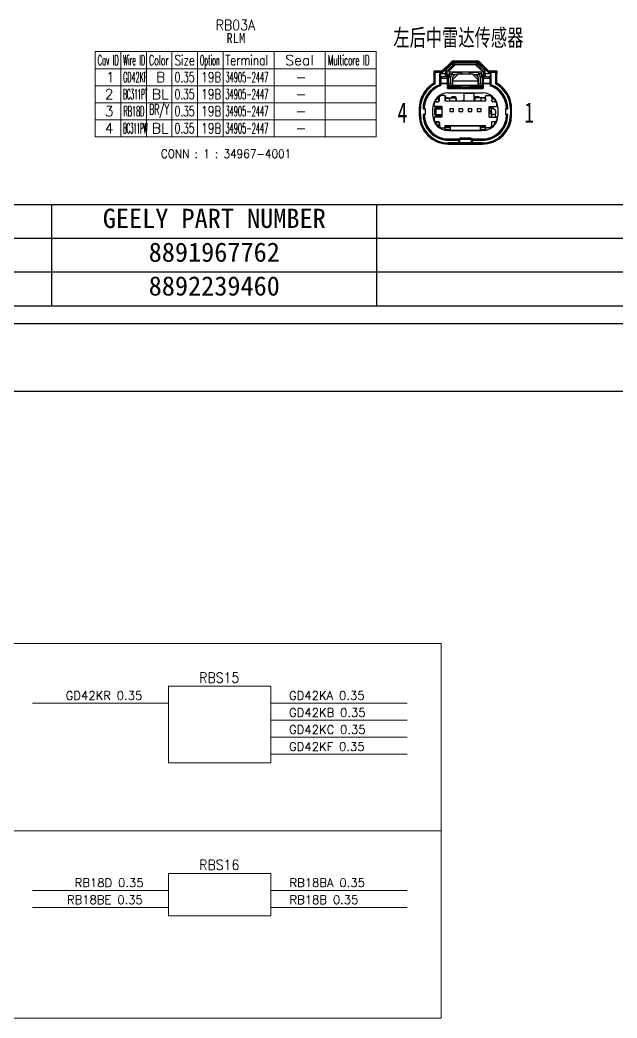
# Model space of a CAD drawing. Header units: inches. Extents: x 47316 to 59086, y 3141 to 11743.
# Drawn here: x 51336.5 to 51511.9, y 3141 to 3434.3 of the extents above; entities that cross this region are included whole.
import ezdxf
from ezdxf.enums import TextEntityAlignment as Align

# ---------------------------------------------------------------- set-up
doc = ezdxf.new("R2010")
doc.units = ezdxf.units.IN
doc.header["$MEASUREMENT"] = 0
doc.styles.add('COOL-仿宋', font='simfang.ttf')
doc.styles.add('MtX_SimSun', font='')
doc.styles.get("Standard").update_dxf_attribs({"font": ''})
doc.styles.get('MtX_SimSun').set_extended_font_data('SimSun')
doc.styles.get('Standard').set_extended_font_data('SimSun')

msp = doc.modelspace()

# ---------------------------------------------------------------- linework, layer by layer
at = {"color": 0, "linetype": 'Continuous', "lineweight": 15}
for p, q in [((51358.67, 3424.99), (51441.17, 3424.99)), ((51358.67, 3419.99), (51358.67, 3424.99)), ((51358.67, 3419.99), (51441.17, 3419.99))]:
    msp.add_line(p, q, dxfattribs=at)
at = {"color": 7, "linetype": 'Continuous', "lineweight": 15}
for p, q in [((51366.17, 3419.99), (51366.17, 3424.99)), ((51373.67, 3419.99), (51373.67, 3424.99)), ((51381.17, 3419.99), (51381.17, 3424.99)), ((51388.67, 3419.99), (51388.67, 3424.99)), ((51396.17, 3419.99), (51396.17, 3424.99)), ((51411.17, 3419.99), (51411.17, 3424.99)), ((51426.17, 3419.99), (51426.17, 3424.99)), ((51441.17, 3419.99), (51441.17, 3424.99)), ((51340.2, 3233.55), (51380.2, 3233.55)), ((51410.2, 3233.55), (51450.2, 3233.55)), ((51410.2, 3228.55), (51450.2, 3228.55)), ((51410.2, 3223.55), (51450.2, 3223.55)), ((51410.2, 3218.55), (51450.2, 3218.55)), ((51340.2, 3178.55), (51380.2, 3178.55)), ((51410.2, 3178.55), (51450.2, 3178.55)), ((51340.2, 3173.55), (51380.2, 3173.55)), ((51410.2, 3173.55), (51450.2, 3173.55))]:
    msp.add_line(p, q, dxfattribs=at)
at = {"color": 102, "linetype": 'Continuous', "lineweight": 15}
for p, q in [((51366.17, 3414.99), (51366.17, 3419.99)), ((51373.67, 3414.99), (51373.67, 3419.99)), ((51381.17, 3414.99), (51381.17, 3419.99)), ((51388.67, 3414.99), (51388.67, 3419.99)), ((51396.17, 3414.99), (51396.17, 3419.99)), ((51411.17, 3414.99), (51411.17, 3419.99)), ((51426.17, 3414.99), (51426.17, 3419.99)), ((51366.17, 3409.99), (51366.17, 3414.99)), ((51373.67, 3409.99), (51373.67, 3414.99)), ((51381.17, 3409.99), (51381.17, 3414.99)), ((51388.67, 3409.99), (51388.67, 3414.99)), ((51396.17, 3409.99), (51396.17, 3414.99)), ((51411.17, 3409.99), (51411.17, 3414.99)), ((51426.17, 3409.99), (51426.17, 3414.99)), ((51366.17, 3404.99), (51366.17, 3409.99)), ((51373.67, 3404.99), (51373.67, 3409.99)), ((51381.17, 3404.99), (51381.17, 3409.99)), ((51388.67, 3404.99), (51388.67, 3409.99)), ((51396.17, 3404.99), (51396.17, 3409.99)), ((51411.17, 3404.99), (51411.17, 3409.99)), ((51426.17, 3404.99), (51426.17, 3409.99)), ((51366.17, 3399.99), (51366.17, 3404.99)), ((51373.67, 3399.99), (51373.67, 3404.99)), ((51381.17, 3399.99), (51381.17, 3404.99)), ((51388.67, 3399.99), (51388.67, 3404.99)), ((51396.17, 3399.99), (51396.17, 3404.99)), ((51411.17, 3399.99), (51411.17, 3404.99)), ((51426.17, 3399.99), (51426.17, 3404.99))]:
    msp.add_line(p, q, dxfattribs=at)
at = {"color": 0, "lineweight": -3}
for p, q in [((51460.57, 3419.35), (51463.06, 3421.83)), ((51463.08, 3421.77), (51460.6, 3419.29)), ((51463.29, 3421.56), (51460.72, 3418.99)), ((51461.55, 3419.48), (51463.39, 3421.32)), ((51462, 3419.29), (51461.55, 3419.48)), ((51461.55, 3419.48), (51461.55, 3418.45)), ((51462, 3419.29), (51463.71, 3421)), ((51464.27, 3421.05), (51462.56, 3419.35)), ((51463.06, 3421.83), (51463.08, 3421.77)), ((51463.29, 3421.56), (51463.08, 3421.77)), ((51463.71, 3421), (51463.39, 3421.32)), ((51464.27, 3421.05), (51463.71, 3421)), ((51463.98, 3421.13), (51464.03, 3421.13)), ((51470.68, 3421.58), (51464.03, 3421.58)), ((51464.03, 3421.58), (51464.03, 3421.13)), ((51470.68, 3421.13), (51464.03, 3421.13)), ((51464.12, 3422.27), (51470.59, 3422.27)), ((51464.12, 3422.27), (51464.14, 3422.21)), ((51470.57, 3422.21), (51464.14, 3422.21)), ((51464.14, 3422.21), (51464.14, 3421.91)), ((51464.14, 3421.91), (51470.57, 3421.91)), ((51472.15, 3419.35), (51470.44, 3421.05)), ((51471, 3421), (51470.44, 3421.05)), ((51470.57, 3422.21), (51470.59, 3422.27)), ((51470.57, 3421.91), (51470.57, 3422.21)), ((51470.68, 3421.13), (51470.68, 3421.58)), ((51470.68, 3421.13), (51470.72, 3421.13)), ((51471.32, 3421.32), (51471, 3421)), ((51471, 3421), (51472.71, 3419.29)), ((51471.32, 3421.32), (51473.16, 3419.48)), ((51471.63, 3421.77), (51471.41, 3421.56)), ((51473.99, 3418.99), (51471.41, 3421.56)), ((51471.63, 3421.77), (51471.65, 3421.83)), ((51474.11, 3419.29), (51471.63, 3421.77)), ((51471.65, 3421.83), (51474.13, 3419.35)), ((51472.71, 3419.29), (51473.16, 3419.48)), ((51473.16, 3418.45), (51473.16, 3419.48)), ((51458.13, 3418.45), (51458.13, 3419.35)), ((51458.13, 3419.35), (51458.79, 3419.35)), ((51458.13, 3419.35), (51458.18, 3419.29)), ((51458.13, 3415.74), (51458.13, 3418.45)), ((51458.18, 3419.29), (51458.48, 3418.99)), ((51458.18, 3419.29), (51458.18, 3415.7)), ((51460.6, 3419.29), (51458.18, 3419.29)), ((51458.48, 3415.53), (51458.48, 3418.99)), ((51458.48, 3418.99), (51460.72, 3418.99)), ((51458.79, 3419.35), (51459.96, 3419.35)), ((51461.55, 3418.45), (51459.75, 3418.45)), ((51459.75, 3418.45), (51459.86, 3418.27)), ((51459.75, 3418.45), (51459.75, 3415.25)), ((51459.86, 3418.27), (51459.91, 3418.18)), ((51459.91, 3418.18), (51459.95, 3418.12)), ((51459.95, 3418.12), (51459.98, 3418.06)), ((51459.96, 3419.35), (51460.57, 3419.35)), ((51459.98, 3418.06), (51460.01, 3418)), ((51460.01, 3418), (51460.03, 3417.94)), ((51460.03, 3417.94), (51460.04, 3417.89)), ((51460.04, 3417.89), (51460.05, 3417.85)), ((51460.05, 3417.85), (51460.05, 3417.7)), ((51460.05, 3415.04), (51460.05, 3417.85)), ((51460.05, 3417.7), (51461.56, 3417.7)), ((51460.09, 3417.7), (51460.09, 3417.25)), ((51460.09, 3417.25), (51460.09, 3415.64)), ((51460.09, 3417.25), (51462.03, 3417.25)), ((51460.6, 3419.29), (51460.57, 3419.35)), ((51460.6, 3419.29), (51460.72, 3418.99)), ((51461.55, 3418.1), (51461.55, 3418.45)), ((51461.55, 3418.45), (51462, 3418.45)), ((51461.56, 3417.82), (51461.55, 3418.1)), ((51461.56, 3417.71), (51461.56, 3417.82)), ((51461.56, 3417.7), (51461.56, 3417.71)), ((51461.99, 3417.7), (51461.56, 3417.7)), ((51461.56, 3417.7), (51461.56, 3417.7)), ((51461.56, 3417.7), (51461.56, 3417.7)), ((51461.56, 3417.7), (51461.56, 3417.7)), ((51462, 3417.69), (51461.99, 3417.7)), ((51461.99, 3417.7), (51461.99, 3417.7)), ((51462.56, 3419.35), (51462, 3419.29)), ((51462, 3418.45), (51462, 3419.29)), ((51462, 3418.27), (51462, 3418.45)), ((51462.01, 3418.19), (51462, 3418.27)), ((51462, 3417.68), (51462, 3417.69)), ((51462, 3417.69), (51462, 3417.69)), ((51462.01, 3417.65), (51462, 3417.68)), ((51462.01, 3418.16), (51462.01, 3418.19)), ((51462.01, 3418.15), (51462.01, 3418.16)), ((51462.01, 3418.15), (51462.01, 3418.15)), ((51462.01, 3418.15), (51462.01, 3418.15)), ((51462.44, 3418.15), (51462.01, 3418.15)), ((51462.02, 3417.58), (51462.01, 3417.65)), ((51462.03, 3417.43), (51462.02, 3417.58)), ((51462.03, 3417.25), (51462.03, 3417.43)), ((51462.03, 3417.25), (51462.03, 3415.64)), ((51462.48, 3417.25), (51462.03, 3417.25)), ((51462.44, 3418.14), (51462.44, 3418.15)), ((51462.44, 3418.15), (51462.44, 3418.15)), ((51462.44, 3418.15), (51462.44, 3418.15)), ((51462.45, 3418.13), (51462.44, 3418.14)), ((51462.45, 3418.1), (51462.45, 3418.13)), ((51462.46, 3418.05), (51462.45, 3418.1)), ((51462.46, 3417.98), (51462.46, 3418.05)), ((51462.47, 3417.78), (51462.46, 3417.98)), ((51462.48, 3417.52), (51462.47, 3417.78)), ((51462.48, 3417.25), (51462.48, 3417.52)), ((51462.48, 3415.63), (51462.48, 3417.25)), ((51462.56, 3418.92), (51462.56, 3419.35)), ((51466.17, 3419), (51462.56, 3419)), ((51462.56, 3418.55), (51463.6, 3418.55)), ((51462.6, 3417.8), (51462.93, 3417.22)), ((51463.07, 3418.05), (51462.93, 3417.22)), ((51462.93, 3417.22), (51462.93, 3415.54)), ((51463.37, 3418.3), (51464.36, 3418.3)), ((51463.6, 3418.3), (51463.6, 3418.67)), ((51463.61, 3417.55), (51464.36, 3418.3)), ((51463.7, 3416.78), (51463.61, 3417.55)), ((51463.61, 3415.21), (51463.61, 3417.55)), ((51465.34, 3418.46), (51463.7, 3416.78)), ((51463.7, 3416.42), (51463.7, 3416.78)), ((51463.9, 3418.97), (51466.06, 3418.97)), ((51465.34, 3418.46), (51464.36, 3418.3)), ((51465.34, 3418.46), (51469.37, 3418.46)), ((51465.94, 3418.78), (51465.94, 3418.46)), ((51468.54, 3419), (51466.17, 3419)), ((51466.17, 3419), (51466.17, 3418.46)), ((51472.15, 3419), (51468.54, 3419)), ((51468.54, 3418.46), (51468.54, 3419)), ((51468.65, 3418.97), (51470.81, 3418.97)), ((51468.76, 3418.46), (51468.76, 3418.78)), ((51469.37, 3418.46), (51471.01, 3416.78)), ((51469.37, 3418.46), (51470.35, 3418.3)), ((51470.35, 3418.3), (51471.1, 3417.55)), ((51470.35, 3418.3), (51471.34, 3418.3)), ((51471.01, 3416.78), (51471.1, 3417.55)), ((51471.01, 3416.78), (51471.01, 3416.42)), ((51471.1, 3417.55), (51471.1, 3415.21)), ((51471.11, 3418.67), (51471.11, 3418.3)), ((51471.11, 3418.55), (51472.15, 3418.55)), ((51471.78, 3417.22), (51471.63, 3418.05)), ((51471.78, 3417.22), (51472.1, 3417.8)), ((51471.78, 3415.54), (51471.78, 3417.22)), ((51472.15, 3419.35), (51472.15, 3418.92)), ((51472.71, 3419.29), (51472.15, 3419.35)), ((51472.24, 3417.92), (51472.23, 3417.78)), ((51472.23, 3417.78), (51472.23, 3417.52)), ((51472.23, 3417.52), (51472.23, 3417.25)), ((51472.23, 3417.25), (51472.23, 3415.63)), ((51472.68, 3417.25), (51472.23, 3417.25)), ((51472.25, 3418.03), (51472.24, 3417.92)), ((51472.26, 3418.13), (51472.25, 3418.1)), ((51472.25, 3418.1), (51472.25, 3418.03)), ((51472.27, 3418.15), (51472.26, 3418.15)), ((51472.26, 3418.15), (51472.26, 3418.14)), ((51472.26, 3418.14), (51472.26, 3418.13)), ((51472.27, 3418.15), (51472.27, 3418.15)), ((51472.7, 3418.15), (51472.27, 3418.15)), ((51472.69, 3417.54), (51472.68, 3417.45)), ((51472.68, 3417.45), (51472.68, 3417.25)), ((51472.68, 3417.25), (51474.61, 3417.25)), ((51472.68, 3415.64), (51472.68, 3417.25)), ((51472.7, 3417.67), (51472.69, 3417.62)), ((51472.69, 3417.62), (51472.69, 3417.54)), ((51472.71, 3418.35), (51472.7, 3418.2)), ((51472.7, 3418.2), (51472.7, 3418.16)), ((51472.7, 3418.16), (51472.7, 3418.15)), ((51472.7, 3418.15), (51472.7, 3418.15)), ((51472.7, 3418.15), (51472.7, 3418.15)), ((51472.71, 3417.69), (51472.7, 3417.67)), ((51472.71, 3419.29), (51472.71, 3418.45)), ((51473.16, 3418.45), (51472.71, 3418.45)), ((51472.71, 3418.45), (51472.71, 3418.35)), ((51472.72, 3417.7), (51472.71, 3417.7)), ((51472.71, 3417.7), (51472.71, 3417.69)), ((51472.71, 3417.69), (51472.71, 3417.69)), ((51473.15, 3417.7), (51472.72, 3417.7)), ((51472.72, 3417.7), (51472.72, 3417.7)), ((51473.16, 3417.96), (51473.15, 3417.77)), ((51473.15, 3417.77), (51473.15, 3417.71)), ((51473.15, 3417.71), (51473.15, 3417.7)), ((51473.15, 3417.7), (51473.15, 3417.7)), ((51473.15, 3417.7), (51473.15, 3417.7)), ((51473.15, 3417.7), (51473.15, 3417.7)), ((51473.15, 3417.7), (51474.66, 3417.7)), ((51473.16, 3418.45), (51473.16, 3417.96)), ((51474.96, 3418.45), (51473.16, 3418.45)), ((51474.11, 3419.29), (51473.99, 3418.99)), ((51473.99, 3418.99), (51476.22, 3418.99)), ((51474.13, 3419.35), (51474.11, 3419.29)), ((51476.52, 3419.29), (51474.11, 3419.29)), ((51474.13, 3419.35), (51474.75, 3419.35)), ((51474.61, 3417.25), (51474.62, 3417.7)), ((51474.61, 3415.64), (51474.61, 3417.25)), ((51474.66, 3417.85), (51474.67, 3417.89)), ((51474.66, 3417.85), (51474.66, 3415.04)), ((51474.66, 3417.7), (51474.66, 3417.85)), ((51474.67, 3417.89), (51474.68, 3417.94)), ((51474.68, 3417.94), (51474.71, 3418.02)), ((51474.71, 3418.02), (51474.73, 3418.07)), ((51474.73, 3418.07), (51474.79, 3418.17)), ((51474.75, 3419.35), (51475.92, 3419.35)), ((51474.79, 3418.17), (51474.84, 3418.26)), ((51474.84, 3418.26), (51474.96, 3418.45)), ((51474.96, 3415.25), (51474.96, 3418.45)), ((51475.92, 3419.35), (51476.58, 3419.35)), ((51476.52, 3419.29), (51476.22, 3418.99)), ((51476.22, 3418.99), (51476.22, 3415.53)), ((51476.58, 3419.35), (51476.52, 3419.29)), ((51476.52, 3415.7), (51476.52, 3419.29)), ((51476.58, 3419.35), (51476.58, 3418.45)), ((51476.58, 3415.74), (51476.58, 3418.45)), ((51458.18, 3415.7), (51458.13, 3415.74)), ((51458.18, 3415.7), (51458.48, 3415.53)), ((51460.05, 3415.04), (51459.75, 3415.25)), ((51460.11, 3414.99), (51460.05, 3415.04)), ((51460.1, 3415.62), (51460.09, 3415.64)), ((51460.09, 3415.64), (51462.03, 3415.64)), ((51460.11, 3415.6), (51460.1, 3415.62)), ((51460.1, 3415.62), (51460.43, 3415.62)), ((51460.92, 3415.6), (51460.11, 3415.6)), ((51460.11, 3414.99), (51460.11, 3415.6)), ((51460.88, 3415.61), (51460.92, 3415.6)), ((51461.84, 3415.6), (51460.92, 3415.6)), ((51462.05, 3415.52), (51463.6, 3415.52)), ((51462.14, 3414.18), (51462.14, 3415.3)), ((51462.14, 3414.27), (51465.94, 3414.27)), ((51462.14, 3414.18), (51472.57, 3414.18)), ((51462.4, 3415.52), (51462.4, 3414.7)), ((51462.4, 3414.45), (51462.4, 3414.7)), ((51462.4, 3414.45), (51462.4, 3414.27)), ((51462.48, 3415.63), (51462.93, 3415.54)), ((51462.63, 3414.92), (51462.63, 3414.86)), ((51465.94, 3414.92), (51462.63, 3414.92)), ((51462.63, 3414.61), (51462.63, 3414.86)), ((51462.63, 3414.86), (51465.94, 3414.86)), ((51462.63, 3414.61), (51462.63, 3414.45)), ((51465.94, 3414.61), (51462.63, 3414.61)), ((51462.63, 3414.27), (51462.63, 3414.45)), ((51462.63, 3414.45), (51465.94, 3414.45)), ((51462.93, 3415.54), (51463.59, 3415.54)), ((51463.59, 3415.21), (51463.59, 3415.54)), ((51463.61, 3415.21), (51463.59, 3415.21)), ((51463.61, 3415.21), (51463.69, 3415.12)), ((51463.69, 3415.13), (51463.69, 3415.12)), ((51463.69, 3415.13), (51463.7, 3415.04)), ((51463.7, 3415.04), (51463.7, 3416.42)), ((51463.7, 3416.42), (51471.01, 3416.42)), ((51471.01, 3415.04), (51463.7, 3415.04)), ((51465.94, 3414.76), (51465.94, 3415.04)), ((51465.94, 3414.34), (51465.94, 3414.76)), ((51465.94, 3414.23), (51465.94, 3414.34)), ((51466.17, 3414.23), (51465.94, 3414.23)), ((51466.17, 3414.57), (51466.17, 3415.04)), ((51468.54, 3414.57), (51466.17, 3414.57)), ((51466.17, 3414.28), (51466.17, 3414.57)), ((51466.17, 3414.28), (51468.54, 3414.28)), ((51466.17, 3414.23), (51466.17, 3414.28)), ((51468.54, 3414.23), (51466.17, 3414.23)), ((51468.54, 3415.04), (51468.54, 3414.57)), ((51468.54, 3414.57), (51468.54, 3414.28)), ((51468.54, 3414.28), (51468.54, 3414.23)), ((51468.76, 3414.23), (51468.54, 3414.23)), ((51468.76, 3415.04), (51468.76, 3414.76)), ((51472.08, 3414.92), (51468.76, 3414.92)), ((51468.76, 3414.86), (51472.08, 3414.86)), ((51468.76, 3414.76), (51468.76, 3414.34)), ((51472.08, 3414.61), (51468.76, 3414.61)), ((51468.76, 3414.45), (51472.08, 3414.45)), ((51468.76, 3414.34), (51468.76, 3414.23)), ((51468.76, 3414.27), (51472.57, 3414.27)), ((51471.01, 3416.42), (51471.01, 3415.04)), ((51471.01, 3415.12), (51471.1, 3415.21)), ((51471.01, 3415.13), (51471.01, 3415.12)), ((51471.01, 3415.04), (51471.01, 3415.13)), ((51471.12, 3415.21), (51471.1, 3415.21)), ((51471.11, 3415.52), (51472.66, 3415.52)), ((51471.12, 3415.54), (51471.12, 3415.21)), ((51471.12, 3415.54), (51471.78, 3415.54)), ((51471.78, 3415.54), (51472.23, 3415.63)), ((51472.08, 3414.86), (51472.08, 3414.92)), ((51472.08, 3414.86), (51472.08, 3414.61)), ((51472.08, 3414.45), (51472.08, 3414.61)), ((51472.13, 3414.61), (51472.08, 3414.61)), ((51472.08, 3414.45), (51472.08, 3414.27)), ((51472.18, 3414.6), (51472.13, 3414.61)), ((51472.22, 3414.58), (51472.18, 3414.6)), ((51472.25, 3414.55), (51472.22, 3414.58)), ((51472.28, 3414.53), (51472.25, 3414.55)), ((51472.29, 3414.51), (51472.28, 3414.53)), ((51472.3, 3414.49), (51472.29, 3414.51)), ((51472.3, 3415.52), (51472.3, 3414.7)), ((51472.3, 3414.7), (51472.3, 3414.45)), ((51472.3, 3414.47), (51472.3, 3414.49)), ((51472.3, 3414.45), (51472.3, 3414.47)), ((51472.3, 3414.27), (51472.3, 3414.45)), ((51472.57, 3415.3), (51472.57, 3414.18)), ((51472.68, 3415.64), (51474.61, 3415.64)), ((51473.79, 3415.6), (51472.87, 3415.6)), ((51473.79, 3415.6), (51473.83, 3415.61)), ((51474.6, 3415.6), (51473.79, 3415.6)), ((51474.28, 3415.62), (51474.6, 3415.62)), ((51474.61, 3415.64), (51474.6, 3415.62)), ((51474.6, 3415.62), (51474.6, 3415.6)), ((51474.6, 3415.6), (51474.6, 3414.99)), ((51474.66, 3415.04), (51474.6, 3414.99)), ((51474.96, 3415.25), (51474.66, 3415.04)), ((51476.52, 3415.7), (51476.22, 3415.53)), ((51476.58, 3415.74), (51476.52, 3415.7)), ((51459.67, 3411.66), (51458.22, 3410.21)), ((51459.63, 3411.5), (51459.58, 3411.45)), ((51459.58, 3410.62), (51459.58, 3411.45)), ((51459.58, 3410.62), (51459.63, 3410.57)), ((51459.63, 3411.5), (51459.63, 3410.57)), ((51459.67, 3411.66), (51459.72, 3411.71)), ((51459.99, 3411.98), (51459.72, 3411.71)), ((51461.13, 3412.07), (51460.2, 3412.07)), ((51461.13, 3412.07), (51461.19, 3412.07)), ((51461.43, 3410.44), (51461.43, 3411.77)), ((51461.43, 3411.77), (51461.49, 3411.77)), ((51461.46, 3411.29), (51462.7, 3411.29)), ((51461.46, 3410.44), (51461.46, 3411.29)), ((51461.49, 3411.77), (51461.49, 3411.29)), ((51461.73, 3411.29), (51461.73, 3411.31)), ((51461.88, 3411.46), (51464.34, 3411.46)), ((51462.18, 3412.85), (51472.53, 3412.85)), ((51462.7, 3411.29), (51462.7, 3410.44)), ((51464.35, 3411.74), (51463.45, 3411.74)), ((51464.64, 3411.16), (51464.64, 3410.44)), ((51464.65, 3410.44), (51464.65, 3411.44)), ((51466.95, 3410.77), (51466.83, 3410.77)), ((51466.95, 3410.44), (51466.95, 3412.83)), ((51466.95, 3412.83), (51469.95, 3412.83)), ((51469.95, 3410.44), (51469.95, 3412.83)), ((51470.05, 3411.44), (51470.05, 3410.44)), ((51470.07, 3411.16), (51470.07, 3410.44)), ((51471.25, 3411.74), (51470.35, 3411.74)), ((51472.83, 3411.46), (51470.37, 3411.46)), ((51473.25, 3411.29), (51472, 3411.29)), ((51472, 3410.44), (51472, 3411.29)), ((51472.98, 3411.29), (51472.98, 3411.31)), ((51473.22, 3411.77), (51473.28, 3411.77)), ((51473.22, 3411.29), (51473.22, 3411.77)), ((51473.25, 3411.29), (51473.25, 3410.44)), ((51473.28, 3410.44), (51473.28, 3411.77)), ((51473.52, 3412.07), (51473.58, 3412.07)), ((51473.58, 3412.07), (51474.5, 3412.07)), ((51474.99, 3411.71), (51474.72, 3411.98)), ((51474.99, 3411.71), (51475.04, 3411.66)), ((51476.49, 3410.21), (51475.04, 3411.66)), ((51475.08, 3411.5), (51475.08, 3410.57)), ((51475.13, 3411.45), (51475.08, 3411.5)), ((51475.08, 3410.57), (51475.13, 3410.62)), ((51475.13, 3411.45), (51475.13, 3410.62)), ((51453.78, 3408.25), (51453.78, 3406.45)), ((51453.78, 3408.25), (51453.84, 3408.25)), ((51453.84, 3408.25), (51453.84, 3406.45)), ((51454.14, 3408.25), (51453.84, 3408.25)), ((51454.14, 3406.45), (51454.14, 3408.25)), ((51454.92, 3408.18), (51455.22, 3408.18)), ((51454.92, 3408.18), (51455.5, 3408.18)), ((51455.22, 3408.18), (51455.28, 3408.25)), ((51455.28, 3408.25), (51455.5, 3408.25)), ((51455.5, 3408.25), (51455.5, 3408.18)), ((51455.5, 3408.18), (51455.5, 3406.51)), ((51457.8, 3406.22), (51457.8, 3408.47)), ((51458.13, 3410), (51458.13, 3409.76)), ((51458.13, 3409.7), (51458.13, 3409.76)), ((51458.13, 3409.22), (51458.13, 3409.7)), ((51458.22, 3409.98), (51458.47, 3410.23)), ((51458.49, 3410.18), (51458.22, 3409.91)), ((51458.22, 3409.98), (51458.22, 3409.91)), ((51458.42, 3408.24), (51458.43, 3408.23)), ((51458.42, 3406.43), (51458.42, 3408.24)), ((51460.38, 3408.92), (51458.43, 3408.92)), ((51458.73, 3408.23), (51458.43, 3408.23)), ((51458.43, 3408.23), (51458.43, 3406.44)), ((51458.49, 3410.18), (51458.47, 3410.23)), ((51458.68, 3410.32), (51459.28, 3410.32)), ((51458.68, 3410.32), (51458.7, 3410.27)), ((51458.7, 3410.27), (51459.33, 3410.27)), ((51458.72, 3408.54), (51460.38, 3408.54)), ((51458.73, 3408.53), (51458.72, 3408.54)), ((51458.73, 3408.53), (51458.73, 3408.23)), ((51460.38, 3408.53), (51458.73, 3408.53)), ((51458.73, 3408.23), (51460.38, 3408.23)), ((51458.73, 3406.44), (51458.73, 3408.23)), ((51459.33, 3410.27), (51459.28, 3410.32)), ((51459.5, 3408.62), (51459.41, 3408.54)), ((51459.85, 3408.63), (51459.5, 3408.63)), ((51459.5, 3408.62), (51459.5, 3408.63)), ((51459.5, 3408.62), (51459.85, 3408.62)), ((51459.78, 3408.63), (51459.78, 3408.92)), ((51459.96, 3408.54), (51459.85, 3408.63)), ((51459.85, 3408.62), (51459.85, 3408.63)), ((51459.95, 3408.54), (51459.85, 3408.62)), ((51460.38, 3408.92), (51460.38, 3405.77)), ((51473.28, 3410.44), (51461.43, 3410.44)), ((51462.7, 3410.59), (51463.14, 3410.59)), ((51462.74, 3408.19), (51462.74, 3407.44)), ((51463.87, 3408.19), (51462.74, 3408.19)), ((51463.14, 3410.59), (51463.14, 3410.44)), ((51463.87, 3407.44), (51463.87, 3408.19)), ((51465.44, 3408.19), (51465.44, 3407.44)), ((51466.57, 3408.19), (51465.44, 3408.19)), ((51466.53, 3410.47), (51466.53, 3410.44)), ((51466.57, 3407.44), (51466.57, 3408.19)), ((51468.14, 3408.19), (51468.14, 3407.44)), ((51469.27, 3408.19), (51468.14, 3408.19)), ((51469.27, 3407.44), (51469.27, 3408.19)), ((51470.84, 3408.19), (51470.84, 3407.44)), ((51471.97, 3408.19), (51470.84, 3408.19)), ((51472, 3410.59), (51471.57, 3410.59)), ((51471.57, 3410.59), (51471.57, 3410.44)), ((51471.97, 3407.44), (51471.97, 3408.19)), ((51474.33, 3405.77), (51474.33, 3408.92)), ((51474.33, 3408.92), (51476.28, 3408.92)), ((51474.33, 3408.19), (51474.85, 3408.63)), ((51474.86, 3408.62), (51474.33, 3408.18)), ((51474.33, 3407.88), (51475.02, 3407.31)), ((51474.93, 3407.38), (51474.33, 3407.88)), ((51474.85, 3408.63), (51475.2, 3408.63)), ((51474.86, 3408.62), (51474.85, 3408.63)), ((51474.86, 3408.62), (51475.21, 3408.62)), ((51474.93, 3408.92), (51474.93, 3408.63)), ((51475.02, 3407.31), (51475.02, 3408.33)), ((51475.51, 3408.33), (51475.02, 3408.33)), ((51475.02, 3408.32), (51475.02, 3408.33)), ((51475.02, 3406.46), (51475.02, 3408.32)), ((51475.02, 3408.32), (51475.53, 3408.32)), ((51475.21, 3408.62), (51475.2, 3408.63)), ((51475.51, 3408.33), (51475.21, 3408.62)), ((51475.43, 3410.32), (51475.38, 3410.27)), ((51476, 3410.27), (51475.38, 3410.27)), ((51475.43, 3410.32), (51476.02, 3410.32)), ((51475.53, 3408.32), (51475.51, 3408.33)), ((51476.14, 3407.72), (51475.53, 3408.32)), ((51476, 3410.27), (51476.02, 3410.32)), ((51476.14, 3407.72), (51476.14, 3406.66)), ((51476.24, 3410.23), (51476.22, 3410.18)), ((51476.49, 3409.91), (51476.22, 3410.18)), ((51476.24, 3410.23), (51476.49, 3409.98)), ((51476.49, 3409.91), (51476.49, 3409.98)), ((51476.58, 3409.76), (51476.58, 3410)), ((51476.58, 3409.76), (51476.58, 3409.7)), ((51476.58, 3409.22), (51476.58, 3409.7)), ((51476.91, 3408.47), (51476.91, 3406.22)), ((51479.2, 3408.25), (51479.43, 3408.25)), ((51479.2, 3408.18), (51479.2, 3408.25)), ((51479.2, 3408.18), (51479.79, 3408.18)), ((51479.2, 3406.51), (51479.2, 3408.18)), ((51479.43, 3408.25), (51479.49, 3408.18)), ((51479.79, 3408.18), (51479.49, 3408.18)), ((51480.87, 3408.25), (51480.57, 3408.25)), ((51480.57, 3408.25), (51480.57, 3406.45)), ((51480.87, 3406.45), (51480.87, 3408.25)), ((51480.87, 3408.25), (51480.93, 3408.25)), ((51480.93, 3406.45), (51480.93, 3408.25)), ((51453.84, 3406.45), (51453.78, 3406.45)), ((51453.84, 3406.45), (51454.14, 3406.45)), ((51454.92, 3406.51), (51455.22, 3406.51)), ((51455.5, 3406.51), (51454.92, 3406.51)), ((51455.28, 3406.45), (51455.22, 3406.51)), ((51455.5, 3406.45), (51455.28, 3406.45)), ((51455.5, 3406.51), (51455.5, 3406.45)), ((51458.13, 3405.62), (51458.13, 3405)), ((51458.13, 3404.93), (51458.13, 3405)), ((51458.22, 3404.78), (51458.49, 3404.51)), ((51458.22, 3404.78), (51458.22, 3404.72)), ((51460.38, 3405.77), (51458.28, 3405.77)), ((51458.42, 3406.43), (51458.43, 3406.35)), ((51458.43, 3406.43), (51458.42, 3406.43)), ((51458.43, 3406.44), (51458.73, 3406.44)), ((51458.43, 3406.44), (51458.43, 3406.43)), ((51458.57, 3406.17), (51458.57, 3405.77)), ((51458.72, 3406.13), (51458.73, 3406.13)), ((51460.38, 3406.44), (51458.73, 3406.44)), ((51458.73, 3406.44), (51458.73, 3406.14)), ((51458.73, 3406.13), (51458.73, 3406.14)), ((51458.73, 3406.14), (51460.38, 3406.14)), ((51460.38, 3406.13), (51458.73, 3406.13)), ((51459.76, 3405.77), (51459.7, 3406.13)), ((51459.77, 3405.77), (51459.71, 3406.13)), ((51459.78, 3405.77), (51459.78, 3406.13)), ((51462.74, 3407.44), (51463.87, 3407.44)), ((51465.44, 3407.44), (51466.57, 3407.44)), ((51468.14, 3407.44), (51469.27, 3407.44)), ((51470.84, 3407.44), (51471.97, 3407.44)), ((51474.33, 3407.63), (51474.34, 3407.62)), ((51474.34, 3406.68), (51474.33, 3406.67)), ((51474.33, 3405.77), (51476.43, 3405.77)), ((51474.93, 3407.29), (51474.34, 3407.62)), ((51474.34, 3407.62), (51474.34, 3406.68)), ((51474.34, 3406.68), (51474.93, 3407.02)), ((51474.93, 3407.38), (51474.93, 3407.29)), ((51474.93, 3407.38), (51474.97, 3407.34)), ((51474.93, 3407.02), (51474.93, 3407.29)), ((51474.93, 3407.02), (51474.93, 3405.77)), ((51475.01, 3406.2), (51474.94, 3405.77)), ((51475.02, 3406.2), (51474.94, 3405.77)), ((51474.97, 3407.34), (51475.01, 3407.31)), ((51475.02, 3407.31), (51475.01, 3407.31)), ((51475.01, 3407.31), (51475.01, 3407.26)), ((51475.01, 3407.2), (51475.01, 3407.26)), ((51475.01, 3407.2), (51475.01, 3406.2)), ((51475.01, 3406.2), (51475.02, 3406.2)), ((51475.02, 3406.46), (51476.14, 3406.66)), ((51476.13, 3406.65), (51475.02, 3406.46)), ((51475.02, 3406.2), (51475.02, 3406.46)), ((51475.02, 3406.46), (51475.02, 3406.46)), ((51476.14, 3406.66), (51476.13, 3406.65)), ((51476.13, 3406.65), (51476.13, 3405.77)), ((51476.22, 3404.51), (51476.49, 3404.78)), ((51476.49, 3404.72), (51476.49, 3404.78)), ((51476.58, 3405.62), (51476.58, 3405)), ((51476.58, 3405), (51476.58, 3404.93)), ((51479.79, 3406.51), (51479.2, 3406.51)), ((51479.2, 3406.45), (51479.2, 3406.51)), ((51479.43, 3406.45), (51479.2, 3406.45)), ((51479.49, 3406.51), (51479.43, 3406.45)), ((51479.79, 3406.51), (51479.49, 3406.51)), ((51480.57, 3406.45), (51480.87, 3406.45)), ((51480.93, 3406.45), (51480.87, 3406.45)), ((51458.47, 3404.46), (51458.22, 3404.72)), ((51458.47, 3404.46), (51458.49, 3404.51)), ((51458.7, 3404.42), (51458.68, 3404.38)), ((51459.36, 3404.38), (51458.68, 3404.38)), ((51458.7, 3404.42), (51459.4, 3404.42)), ((51459.36, 3404.38), (51459.4, 3404.42)), ((51459.7, 3404.12), (51459.66, 3404.08)), ((51459.66, 3403.24), (51459.66, 3404.08)), ((51459.66, 3403.24), (51459.7, 3403.2)), ((51459.7, 3404.12), (51459.7, 3403.2)), ((51459.79, 3402.98), (51459.75, 3403.03)), ((51459.79, 3402.98), (51460.07, 3402.71)), ((51460.28, 3402.62), (51461.13, 3402.62)), ((51461.43, 3402.62), (51461.13, 3402.62)), ((51461.36, 3402.73), (51462.88, 3402.73)), ((51462.89, 3402.82), (51461.41, 3402.82)), ((51461.42, 3402.84), (51462.96, 3402.84)), ((51461.43, 3402.92), (51461.43, 3403.3)), ((51461.43, 3403.3), (51473.28, 3403.3)), ((51462.96, 3403.02), (51461.43, 3403.02)), ((51461.43, 3402.04), (51461.43, 3402.62)), ((51461.43, 3402.04), (51461.43, 3401.95)), ((51462.87, 3402.04), (51461.43, 3402.04)), ((51461.43, 3401.95), (51462.87, 3401.95)), ((51461.73, 3401.95), (51461.73, 3401.9)), ((51461.73, 3401.9), (51462.03, 3401.9)), ((51462.03, 3401.9), (51462.03, 3401.95)), ((51462.03, 3401.9), (51462.85, 3401.9)), ((51462.64, 3401.84), (51462.18, 3401.84)), ((51462.64, 3401.84), (51462.65, 3401.84)), ((51462.65, 3401.84), (51472.06, 3401.84)), ((51462.85, 3401.9), (51462.85, 3401.95)), ((51462.85, 3401.9), (51462.93, 3401.87)), ((51462.88, 3402.73), (51462.87, 3402.04)), ((51462.87, 3401.95), (51462.87, 3402.04)), ((51462.88, 3402.79), (51462.89, 3402.82)), ((51462.88, 3402.73), (51462.88, 3402.79)), ((51462.88, 3402.79), (51462.91, 3402.79)), ((51462.89, 3402.82), (51462.91, 3402.83)), ((51462.91, 3402.83), (51462.96, 3402.84)), ((51462.91, 3402.79), (51462.91, 3402.83)), ((51462.96, 3401.88), (51462.93, 3401.87)), ((51471.77, 3401.87), (51462.93, 3401.87)), ((51471.74, 3403.12), (51462.96, 3403.12)), ((51462.96, 3401.88), (51462.96, 3403.12)), ((51462.96, 3403.12), (51462.96, 3403.02)), ((51462.96, 3402.84), (51462.96, 3403.02)), ((51462.96, 3401.88), (51471.74, 3401.88)), ((51471.74, 3401.88), (51471.74, 3403.12)), ((51471.74, 3403.02), (51471.74, 3403.12)), ((51471.74, 3403.02), (51471.75, 3402.84)), ((51473.28, 3403.02), (51471.74, 3403.02)), ((51471.77, 3401.87), (51471.74, 3401.88)), ((51471.75, 3402.84), (51473.29, 3402.84)), ((51471.75, 3402.84), (51471.8, 3402.83)), ((51471.85, 3401.9), (51471.77, 3401.87)), ((51471.8, 3402.83), (51471.8, 3402.79)), ((51471.8, 3402.83), (51471.82, 3402.82)), ((51471.8, 3402.79), (51471.82, 3402.79)), ((51473.3, 3402.82), (51471.82, 3402.82)), ((51471.82, 3402.82), (51471.82, 3402.79)), ((51471.82, 3402.79), (51471.82, 3402.73)), ((51471.82, 3402.73), (51473.35, 3402.73)), ((51471.83, 3402.04), (51471.82, 3402.73)), ((51473.28, 3402.04), (51471.83, 3402.04)), ((51471.83, 3402.04), (51471.84, 3401.95)), ((51471.84, 3401.95), (51473.28, 3401.95)), ((51471.85, 3401.95), (51471.85, 3401.9)), ((51472.68, 3401.9), (51471.85, 3401.9)), ((51472.06, 3401.84), (51472.07, 3401.84)), ((51472.53, 3401.84), (51472.07, 3401.84)), ((51472.68, 3401.95), (51472.68, 3401.9)), ((51472.98, 3401.9), (51472.68, 3401.9)), ((51472.98, 3401.9), (51472.98, 3401.95)), ((51473.28, 3402.92), (51473.28, 3403.3)), ((51473.58, 3402.62), (51473.28, 3402.62)), ((51473.28, 3402.62), (51473.28, 3402.04)), ((51473.28, 3401.95), (51473.28, 3402.04)), ((51474.43, 3402.62), (51473.58, 3402.62)), ((51474.64, 3402.71), (51474.92, 3402.98)), ((51474.96, 3403.03), (51474.92, 3402.98)), ((51475, 3404.12), (51475, 3403.2)), ((51475.05, 3404.08), (51475, 3404.12)), ((51475, 3403.2), (51475.05, 3403.24)), ((51475.05, 3404.08), (51475.05, 3403.24)), ((51476, 3404.42), (51475.3, 3404.42)), ((51475.3, 3404.42), (51475.35, 3404.38)), ((51476.02, 3404.38), (51475.35, 3404.38)), ((51476.02, 3404.38), (51476, 3404.42)), ((51476.22, 3404.51), (51476.24, 3404.46)), ((51476.49, 3404.72), (51476.24, 3404.46)), ((51465.63, 3399.32), (51462.4, 3399.32)), ((51462.4, 3399.26), (51462.4, 3399.32)), ((51465.31, 3399.26), (51462.4, 3399.26)), ((51462.4, 3399.26), (51462.4, 3398.96)), ((51462.4, 3398.96), (51465.31, 3398.96)), ((51465.31, 3399.26), (51465.33, 3399.27)), ((51465.31, 3398.96), (51465.31, 3399.26)), ((51465.61, 3398.96), (51465.31, 3398.96)), ((51465.31, 3398.96), (51465.31, 3398.18)), ((51465.68, 3399.27), (51465.33, 3399.27)), ((51465.45, 3399.25), (51469.26, 3399.25)), ((51465.63, 3398.97), (51465.61, 3398.96)), ((51465.61, 3398.18), (51465.61, 3398.96)), ((51465.63, 3399.55), (51465.63, 3399.32)), ((51465.63, 3399.55), (51465.68, 3399.55)), ((51465.68, 3399.27), (51465.63, 3399.32)), ((51465.63, 3398.97), (51465.63, 3398.16)), ((51465.68, 3399.55), (51465.68, 3399.27)), ((51469.03, 3399.55), (51465.68, 3399.55)), ((51469.03, 3399.27), (51469.03, 3399.55)), ((51469.03, 3399.55), (51469.08, 3399.55)), ((51469.08, 3399.32), (51469.03, 3399.27)), ((51469.38, 3399.27), (51469.03, 3399.27)), ((51469.08, 3399.55), (51469.08, 3399.32)), ((51472.3, 3399.32), (51469.08, 3399.32)), ((51469.09, 3398.96), (51469.08, 3398.97)), ((51469.08, 3398.97), (51469.08, 3398.16)), ((51469.39, 3398.96), (51469.09, 3398.96)), ((51469.09, 3398.96), (51469.09, 3398.18)), ((51469.38, 3399.27), (51469.39, 3399.26)), ((51472.3, 3399.26), (51469.39, 3399.26)), ((51469.39, 3399.26), (51469.39, 3398.96)), ((51469.39, 3398.96), (51472.3, 3398.96)), ((51469.39, 3398.18), (51469.39, 3398.96)), ((51472.3, 3399.32), (51472.3, 3399.26)), ((51472.3, 3398.96), (51472.3, 3399.26)), ((51465.31, 3398.18), (51462.4, 3398.18)), ((51462.4, 3398.18), (51462.4, 3397.88)), ((51462.4, 3397.88), (51465.31, 3397.88)), ((51462.4, 3397.82), (51462.4, 3397.88)), ((51462.4, 3397.82), (51472.3, 3397.82)), ((51465.31, 3397.88), (51465.31, 3398.18)), ((51465.31, 3398.18), (51465.61, 3398.18)), ((51465.33, 3397.86), (51465.31, 3397.88)), ((51465.33, 3397.86), (51469.38, 3397.86)), ((51465.61, 3398.18), (51465.63, 3398.16)), ((51469.08, 3398.16), (51465.63, 3398.16)), ((51469.08, 3398.16), (51469.09, 3398.18)), ((51469.09, 3398.18), (51469.39, 3398.18)), ((51469.39, 3397.88), (51469.38, 3397.86)), ((51469.39, 3398.18), (51469.39, 3397.88)), ((51472.3, 3398.18), (51469.39, 3398.18)), ((51469.39, 3397.88), (51472.3, 3397.88)), ((51472.3, 3397.88), (51472.3, 3398.18)), ((51472.3, 3397.88), (51472.3, 3397.82)), ((51124.17, 3380.13), (51685.63, 3380.13)), ((51345.89, 3350.34), (51345.89, 3380.13)), ((51441.3, 3350.34), (51441.3, 3380.13)), ((51124.17, 3370.2), (51685.63, 3370.2)), ((51124.17, 3360.27), (51685.63, 3360.27)), ((51124.17, 3350.34), (51685.63, 3350.34)), ((50282.93, 3345.09), (51503.93, 3345.09)), ((50282.93, 3345.09), (51924.93, 3345.09)), ((51944.93, 3325.09), (50262.93, 3325.09))]:
    msp.add_line(p, q, dxfattribs=at)
at = {"color": 0, "linetype": 'Continuous', "lineweight": 15}
for points in [[(51358.67, 3414.99), (51358.67, 3419.99), (51441.17, 3419.99), (51441.17, 3414.99)], [(51358.67, 3409.99), (51358.67, 3414.99), (51441.17, 3414.99), (51441.17, 3409.99)], [(51358.67, 3404.99), (51358.67, 3409.99), (51441.17, 3409.99), (51441.17, 3404.99)], [(51358.67, 3399.99), (51358.67, 3404.99), (51441.17, 3404.99), (51441.17, 3399.99)]]:
    msp.add_lwpolyline(points, close=True, dxfattribs=at)
at = {"color": 7, "linetype": 'Continuous', "lineweight": 15}
for points in [[(51330.2, 3251.05), (51330.2, 3196.05), (51460.2, 3196.05), (51460.2, 3251.05)], [(51380.2, 3238.55), (51380.2, 3216.05), (51410.2, 3216.05), (51410.2, 3238.55)], [(51330.2, 3196.05), (51330.2, 3141.05), (51460.2, 3141.05), (51460.2, 3196.05)], [(51380.2, 3183.55), (51380.2, 3171.05), (51410.2, 3171.05), (51410.2, 3183.55)]]:
    msp.add_lwpolyline(points, close=True, dxfattribs=at)
at = {"color": 0, "lineweight": -3}
for centre, radius, start, end in [((51464.14, 3420.71), 1.2, 89.9999, 134.9998), ((51464.03, 3420.68), 0.901, 89.9967, 134.9608), ((51464.03, 3420.68), 0.452, 95.7006, 134.8973), ((51464.6, 3420.73), 0.465, 119.8607, 135.2642), ((51470.11, 3420.73), 0.465, 44.7178, 60.0977), ((51470.57, 3420.71), 1.2, 45.0121, 89.9693), ((51470.68, 3420.68), 0.901, 45.0399, 90.004), ((51470.68, 3420.68), 0.452, 45.1027, 84.2994), ((51461.99, 3418.15), 0.45, 270.0314, 0.0314), ((51463.37, 3418), 0.3, 89.9975, 149.2564), ((51463.9, 3418.67), 0.301, 90.0949, 179.858), ((51466.17, 3418.78), 0.225, 90, 180), ((51468.54, 3418.78), 0.225, 0, 90), ((51470.81, 3418.67), 0.301, 0.1454, 89.9148), ((51471.34, 3418), 0.3, 30.6862, 90.0623), ((51472.72, 3418.15), 0.45, 179.9686, 269.9686), ((51462.4, 3408.25), 8.62, 119.7312, 180), ((51462.4, 3408.25), 8.57, 119.5128, 180), ((51462.4, 3408.25), 8.27, 118.3079, 180), ((51462.4, 3408.25), 7.49, 110.7839, 180.4933), ((51462.4, 3408.25), 7.19, 109.1425, 180.5035), ((51462.4, 3408.25), 7.13, 108.7815, 180), ((51460.55, 3399.57), 16.04, 88.8362, 90.4419), ((51461.84, 3415.3), 0.299, 359.6934, 90.3086), ((51462.15, 3399.55), 16.09, 88.8346, 90.4357), ((51462.63, 3414.7), 0.225, 90, 180), ((51472.08, 3414.7), 0.225, 0, 90), ((51472.55, 3399.59), 16.04, 89.5581, 91.1638), ((51472.86, 3415.3), 0.299, 89.6953, 180.3106), ((51474.16, 3399.59), 16.02, 89.5568, 91.1647), ((51472.3, 3408.25), 7.12, 0, 71.2185), ((51472.3, 3408.25), 7.19, 359.4965, 70.8575), ((51472.3, 3408.25), 7.49, 359.5067, 69.2161), ((51472.3, 3408.25), 8.27, 0, 61.6921), ((51472.3, 3408.25), 8.57, 0, 60.4872), ((51472.3, 3408.25), 8.62, 0, 60.2688), ((51462.18, 3408.47), 4.38, 90, 180), ((51459.28, 3410.62), 0.3, 269.9992, 0.0003), ((51460.2, 3411.77), 0.3, 90, 135), ((51461.13, 3411.77), 0.299, 359.6912, 90.3055), ((51461.19, 3411.77), 0.299, 359.6912, 90.3055), ((51461.88, 3411.31), 0.149, 89.6854, 180.2973), ((51463.45, 3411.44), 0.3, 90, 176.5324), ((51464.34, 3411.16), 0.299, 359.6945, 90.3088), ((51464.35, 3411.44), 0.3, 0, 90), ((51466.83, 3410.47), 0.3, 90, 180), ((51470.35, 3411.44), 0.3, 90, 180), ((51470.37, 3411.16), 0.299, 89.6951, 180.3094), ((51471.25, 3411.44), 0.3, 3.4676, 90), ((51472.53, 3408.47), 4.38, 0, 90), ((51473.51, 3411.77), 0.299, 89.6906, 180.3049), ((51473.58, 3411.77), 0.299, 89.6906, 180.3049), ((51474.5, 3411.77), 0.3, 45, 90), ((51475.42, 3410.62), 0.299, 179.6946, 270.3099), ((51458.43, 3410), 0.3, 135, 180), ((51458.43, 3409.22), 0.3, 180, 270), ((51458.73, 3408.23), 0.3, 90, 180), ((51459.33, 3410.57), 0.299, 269.6901, 0.3054), ((51475.38, 3410.57), 0.299, 179.6946, 270.3099), ((51476.28, 3409.22), 0.3, 270, 0), ((51476.28, 3410), 0.3, 0, 45), ((51462.4, 3406.45), 8.63, 180, 270), ((51462.4, 3406.45), 8.57, 180, 270), ((51462.4, 3406.45), 8.27, 180, 270), ((51462.4, 3406.45), 7.49, 179.5067, 270), ((51462.4, 3406.45), 7.19, 179.4965, 270), ((51462.4, 3406.45), 7.12, 180, 270), ((51462.18, 3406.22), 4.38, 180, 270), ((51458.28, 3405.62), 0.15, 90, 180), ((51458.73, 3406.44), 0.3, 180, 270), ((51472.3, 3406.45), 7.19, 270, 0.5035), ((51472.3, 3406.45), 7.49, 270, 0.4933), ((51472.3, 3406.45), 7.12, 270, 360), ((51472.3, 3406.45), 8.57, 270, 0), ((51472.3, 3406.45), 8.63, 270, 0), ((51472.3, 3406.45), 8.27, 270, 0), ((51472.53, 3406.22), 4.38, 270, 0), ((51476.43, 3405.62), 0.15, 0, 90), ((51460.53, 3404.73), 1.96, 190.1829, 251.0911), ((51459.41, 3404.12), 0.299, 359.6946, 90.3099), ((51460.28, 3402.92), 0.3, 225, 270), ((51461.13, 3402.92), 0.3, 270, 0), ((51462.65, 3402.59), 0.75, 247.0866, 270), ((51462.64, 3402.59), 0.75, 247.0834, 270), ((51472.07, 3402.57), 0.726, 269.5363, 293.3032), ((51472.07, 3402.59), 0.75, 270, 292.9166), ((51473.58, 3402.92), 0.3, 180, 270), ((51474.43, 3402.92), 0.3, 270, 315), ((51474.18, 3404.72), 1.95, 288.7966, 315.0199), ((51474.18, 3404.73), 1.95, 314.9974, 349.9588), ((51465.31, 3398.96), 0.3, 0, 90), ((51465.31, 3398.18), 0.3, 270, 0), ((51465.33, 3398.16), 0.301, 270.4668, 359.8133), ((51469.38, 3398.16), 0.301, 180.1759, 269.5415), ((51469.39, 3398.18), 0.3, 180, 270)]:
    msp.add_arc(centre, radius, start, end, dxfattribs=at)
for centre, major_axis, ratio, start_param, end_param in [((51464.12, 3420.77), (1.39, 0.57), 0.999989, 1.178101, 1.963499), ((51464.14, 3420.71), (1.39, 0.57), 0.999989, 1.178101, 1.963499), ((51470.57, 3420.71), (1.39, -0.57), 0.999989, 1.178093, 1.963491), ((51470.59, 3420.77), (1.39, -0.57), 0.999989, 1.178093, 1.963491), ((51461.56, 3418.15), (0, 0.45), 0.999048, 3.141593, 4.71239), ((51462.61, 3418.92), (0, 1.12), 0.043661, 1.570796, 3.063053), ((51463.37, 3418), (-0.153, -0.258), 0.999854, 4.712389, 5.074334), ((51471.34, 3418), (-0.153, 0.258), 0.999854, 4.350444, 4.712389), ((51472.1, 3418.92), (0, 1.12), 0.043661, 3.220132, 4.712389), ((51473.15, 3418.15), (0, -0.45), 0.999048, 4.712388, 6.283185), ((51462.63, 3414.7), (0.225, 0), 0.708648, 1.570796, 3.141593), ((51462.63, 3414.45), (0.225, 0), 0.708648, 1.570796, 3.141593), ((51462.63, 3414.45), (0.225, 0), 0.004363, 1.570796, 3.141059), ((51466.17, 3414.76), (-0.225, 0), 0.866025, 0, 1.570796), ((51466.17, 3414.34), (0.225, 0), 0.233445, 3.141593, 4.712389), ((51468.54, 3414.76), (-0.225, 0), 0.866025, 1.570796, 3.141593), ((51468.54, 3414.34), (0.225, 0), 0.233445, 4.712389, 6.283185), ((51472.08, 3414.7), (0.225, 0), 0.708648, 0, 1.570796), ((51472.08, 3414.45), (0.225, 0), 0.004363, 0.000534, 1.570796), ((51459.88, 3411.45), (0.212, -0.212), 0.999981, 3.141593, 3.926991), ((51459.93, 3411.5), (0.212, -0.212), 0.999981, 3.141593, 3.926991), ((51472.83, 3411.31), (0.106, -0.106), 0.999981, 0.785408, 2.356185), ((51474.78, 3411.5), (0.212, 0.212), 0.999981, 5.497787, 6.283185), ((51474.83, 3411.45), (0.212, 0.212), 0.999981, 5.497787, 6.283185), ((51458.43, 3409.76), (-0.3, 0), 0.999981, 5.497787, 6.283185), ((51458.43, 3409.7), (-0.3, 0), 0.999981, 5.497787, 6.283185), ((51458.72, 3408.24), (0.212, 0.212), 0.999981, 0.785408, 2.356185), ((51458.68, 3410.02), (-0.277, -0.115), 0.999989, 4.319694, 5.105088), ((51458.7, 3409.97), (-0.277, -0.115), 0.999989, 4.319694, 5.105088), ((51476, 3409.97), (-0.277, 0.115), 0.999989, 4.31969, 5.105084), ((51476.02, 3410.02), (-0.277, 0.115), 0.999989, 4.31969, 5.105084), ((51476.28, 3409.76), (-0.3, 0), 0.999981, 3.141593, 3.926991), ((51476.28, 3409.7), (-0.3, 0), 0.999981, 3.141593, 3.926991), ((51458.43, 3405), (0.3, 0), 0.999981, 3.141593, 3.926991), ((51458.43, 3404.93), (0.3, 0), 0.999981, 3.141593, 3.926991), ((51458.72, 3406.43), (0, 0.3), 0.99999, 1.835767, 3.141593), ((51476.28, 3405), (0.3, 0), 0.999981, 5.497787, 6.283185), ((51476.28, 3404.93), (0.3, 0), 0.999981, 5.497787, 6.283185), ((51458.68, 3404.68), (0.277, -0.115), 0.999989, 4.31969, 5.105084), ((51458.7, 3404.72), (0.277, -0.115), 0.999989, 4.31969, 5.105084), ((51459.36, 3404.08), (-0.212, 0.212), 0.999981, 3.927, 5.497787), ((51459.96, 3403.24), (-0.212, -0.212), 0.999981, 5.497787, 6.283185), ((51460, 3403.2), (-0.212, -0.212), 0.999981, 5.497787, 6.283185), ((51474.7, 3403.2), (-0.212, 0.212), 0.999981, 3.141593, 3.926991), ((51474.75, 3403.24), (-0.212, 0.212), 0.999981, 3.141593, 3.926991), ((51475.3, 3404.12), (0.212, 0.212), 0.999981, 0.785398, 2.356185), ((51475.35, 3404.08), (-0.212, -0.212), 0.999981, 3.926991, 5.497778), ((51476, 3404.72), (0.277, 0.115), 0.999989, 4.319694, 5.105088), ((51476.02, 3404.68), (0.277, 0.115), 0.999989, 4.319694, 5.105088), ((51465.33, 3398.97), (-0.212, 0.212), 0.999981, 3.927, 5.497778), ((51469.38, 3398.97), (-0.212, -0.212), 0.999981, 4.712389, 5.497778), ((51469.39, 3398.96), (-0.212, -0.212), 0.999981, 3.927, 5.497778), ((51469.38, 3398.97), (-0.212, -0.212), 0.999981, 3.927, 4.712389)]:
    msp.add_ellipse(centre, major_axis=major_axis, ratio=ratio, start_param=start_param, end_param=end_param, dxfattribs=at)

# ---------------------------------------------------------------- texts
at = {"color": 0, "lineweight": -3, "style": 'MtX_SimSun', "width": 0.7}
msp.add_text('左后中雷达传感器', height=5, dxfattribs=at).set_placement((51446.18, 3426.65))
at = {"color": 0, "linetype": 'ByBlock', "lineweight": -3, "style": 'MtX_SimSun', "width": 0.7}
for s, p in [('4', (51447.42, 3404.12)), ('1', (51484.65, 3404.12))]:
    msp.add_text(s, height=6, dxfattribs=at).set_placement(p)
at = {"color": 0, "lineweight": -3, "style": 'COOL-仿宋'}
for s, height, p in [('GEELY PART NUMBER', 5.6624, (51393.6, 3373.18)), ('8891967762', 5.662, (51393.6, 3363.25)), ('8892239460', 5.662, (51393.6, 3353.33))]:
    msp.add_text(s, height=height, dxfattribs=at).set_placement(p, align=Align.CENTER)
at = {"color": 6, "linetype": 'Continuous', "lineweight": 20, "char_height": 3, "attachment_point": 1}
for s, insert, width in [('\\Fromans.shx;\\W0.9000000000;\\T1.0000000000;\\o\\lRB03A', (51394.01, 3434.3), 12.8571), ('\\f黑体|b0|i0|c1|p0;\\W0.9000000000;\\T1.0000000000;\\o\\lRLM', (51397.18, 3430.49), 5.8247)]:
    msp.add_mtext(s, dxfattribs=dict(at, insert=insert, width=width))
at = {"color": 7, "linetype": 'Continuous', "lineweight": 15, "attachment_point": 1}
for s, insert, char_height, width in [('\\Fromans.shx;\\W0.4292452830;\\T1.0000000000;\\o\\lCav ID', (51359.36, 3423.99), 3, 6.5), ('\\Fromans.shx;\\W0.4026548673;\\T1.0000000000;\\o\\lWire ID', (51366.79, 3423.99), 3, 6.5), ('\\Fromans.shx;\\W0.5687500000;\\T1.0000000000;\\o\\lColor', (51374.42, 3423.99), 3, 6.5), ('\\Fromans.shx;\\W0.7222222222;\\T1.0000000000;\\o\\lSize', (51381.98, 3423.99), 3, 6.5), ('\\Fromans.shx;\\W0.4595959596;\\T1.0000000000;\\o\\lOption', (51389.37, 3423.99), 3, 6.5), ('\\Fromans.shx;\\W0.7480916031;\\T1.0000000000;\\o\\lTerminal', (51396.78, 3423.99), 3, 14), ('\\Fromans.shx;\\W1.0000000000;\\T1.0000000000;\\o\\lSeal', (51414.46, 3423.99), 3, 9.2857), ('\\Fromans.shx;\\W0.5185185185;\\T1.0000000000;\\o\\lMulticore ID', (51426.97, 3423.99), 3, 14), ('\\Fromans.shx;\\W1.0000000000;\\T1.0000000000;\\o\\l1', (51361.85, 3418.99), 3, 2.8571), ('\\Fromans.shx;\\W1.0000000000;\\T1.0000000000;\\o\\l2', (51361.42, 3413.99), 3, 2.8571), ('\\Fromans.shx;\\W1.0000000000;\\T1.0000000000;\\o\\l3', (51361.42, 3408.99), 3, 2.8571), ('\\Fromans.shx;\\W1.0000000000;\\T1.0000000000;\\o\\l4', (51361.42, 3403.99), 3, 2.8571), ('\\Fromans.shx;\\W0.9000000000;\\T1.0000000000;\\o\\lRBS15', (51389.16, 3242.55), 3, 13.1143), ('\\Fromans.shx;\\W1.0000000000;\\T1.0000000000;\\o\\lGD42KR 0.35 ', (51349.96, 3237.05), 2.5, 28.0952), ('\\Fromans.shx;\\W1.0000000000;\\T1.0000000000;\\o\\lGD42KA 0.35 ', (51415.56, 3237.05), 2.5, 27.7381), ('\\Fromans.shx;\\W1.0000000000;\\T1.0000000000;\\o\\lGD42KB 0.35 ', (51415.56, 3232.05), 2.5, 28.0952), ('\\Fromans.shx;\\W1.0000000000;\\T1.0000000000;\\o\\lGD42KC 0.35 ', (51415.56, 3227.05), 2.5, 28.0952), ('\\Fromans.shx;\\W1.0000000000;\\T1.0000000000;\\o\\lGD42KF 0.35 ', (51415.56, 3222.05), 2.5, 27.7381), ('\\Fromans.shx;\\W0.9000000000;\\T1.0000000000;\\o\\lRBS16', (51389.16, 3187.55), 3, 13.1143), ('\\Fromans.shx;\\W1.0000000000;\\T1.0000000000;\\o\\lRB18D 0.35 ', (51352.58, 3182.05), 2.5, 25.5952), ('\\Fromans.shx;\\W1.0000000000;\\T1.0000000000;\\o\\lRB18BA 0.35 ', (51415.68, 3182.05), 2.5, 27.7381), ('\\Fromans.shx;\\W1.0000000000;\\T1.0000000000;\\o\\lRB18BE 0.35 ', (51350.32, 3177.05), 2.5, 27.8571), ('\\Fromans.shx;\\W1.0000000000;\\T1.0000000000;\\o\\lRB18B 0.35 ', (51415.68, 3177.05), 2.5, 25.5952)]:
    msp.add_mtext(s, dxfattribs=dict(at, insert=insert, char_height=char_height, width=width))
at = {"color": 21, "linetype": 'Continuous', "lineweight": 15, "char_height": 3, "attachment_point": 1}
for s, insert, width in [('\\Fromans.shx;\\W0.3760330579;\\T1.0000000000;\\o\\lGD42KF', (51366.83, 3418.99), 6.5), ('\\Fromans.shx;\\W0.6500000000;\\T1.0000000000;\\o\\l0.35', (51381.95, 3418.99), 6.5), ('\\Fromans.shx;\\W0.4757281553;\\T1.0000000000;\\o\\l34905-2447', (51396.88, 3418.99), 14), ('\\Fromans.shx;\\W0.3273381295;\\T1.0000000000;\\o\\lBC311PT', (51366.86, 3413.99), 6.5), ('\\Fromans.shx;\\W0.6500000000;\\T1.0000000000;\\o\\l0.35', (51381.95, 3413.99), 6.5), ('\\Fromans.shx;\\W0.4757281553;\\T1.0000000000;\\o\\l34905-2447', (51396.88, 3413.99), 14), ('\\Fromans.shx;\\W0.4417475728;\\T1.0000000000;\\o\\lRB18D', (51366.92, 3408.99), 6.5), ('\\Fromans.shx;\\W0.6500000000;\\T1.0000000000;\\o\\l0.35', (51381.95, 3408.99), 6.5), ('\\Fromans.shx;\\W0.4757281553;\\T1.0000000000;\\o\\l34905-2447', (51396.88, 3408.99), 14), ('\\Fromans.shx;\\W0.3095238095;\\T1.0000000000;\\o\\lBC311PW', (51366.85, 3403.99), 6.5), ('\\Fromans.shx;\\W0.6500000000;\\T1.0000000000;\\o\\l0.35', (51381.95, 3403.99), 6.5), ('\\Fromans.shx;\\W0.4757281553;\\T1.0000000000;\\o\\l34905-2447', (51396.88, 3403.99), 14)]:
    msp.add_mtext(s, dxfattribs=dict(at, insert=insert, width=width))
at = {"color": 140, "linetype": 'Continuous', "lineweight": 15, "char_height": 3, "attachment_point": 1}
for s, insert, width in [('\\Fromans.shx;\\W1.0000000000;\\T1.0000000000;\\o\\lB', (51376.49, 3418.99), 3), ('\\Fromans.shx;\\W0.7459016393;\\T1.0000000000;\\o\\l19B', (51389.81, 3418.99), 6.5), ('\\Fromans.shx;\\W1.0000000000;\\T1.0000000000;\\o\\l-', (51417.39, 3418.99), 3.7143), ('\\Fromans.shx;\\W1.0000000000;\\T1.0000000000;\\o\\lBL', (51375.28, 3413.99), 5.4286), ('\\Fromans.shx;\\W0.7459016393;\\T1.0000000000;\\o\\l19B', (51389.81, 3413.99), 6.5), ('\\Fromans.shx;\\W1.0000000000;\\T1.0000000000;\\o\\l-', (51417.39, 3413.99), 3.7143), ('\\Fromans.shx;\\W0.5548780488;\\T1.0000000000;\\o\\lBR/Y', (51374.49, 3409.56), 6.5), ('\\Fromans.shx;\\W0.7459016393;\\T1.0000000000;\\o\\l19B', (51389.81, 3408.99), 6.5), ('\\Fromans.shx;\\W1.0000000000;\\T1.0000000000;\\o\\l-', (51417.39, 3408.99), 3.7143), ('\\Fromans.shx;\\W1.0000000000;\\T1.0000000000;\\o\\lBL', (51375.28, 3403.99), 5.4286), ('\\Fromans.shx;\\W0.7459016393;\\T1.0000000000;\\o\\l19B', (51389.81, 3403.99), 6.5), ('\\Fromans.shx;\\W1.0000000000;\\T1.0000000000;\\o\\l-', (51417.39, 3403.99), 3.7143)]:
    msp.add_mtext(s, dxfattribs=dict(at, insert=insert, width=width))
at = {"color": 42, "linetype": 'Continuous', "lineweight": 15, "insert": (51377.9, 3396.24), "char_height": 2.5, "width": 44.6786, "attachment_point": 1}
msp.add_mtext('\\Fromans.shx;\\W0.9000000000;\\T1.0000000000;\\o\\lCONN : 1 : 34967-4001', dxfattribs=at)

doc.saveas('drawing.dxf')
